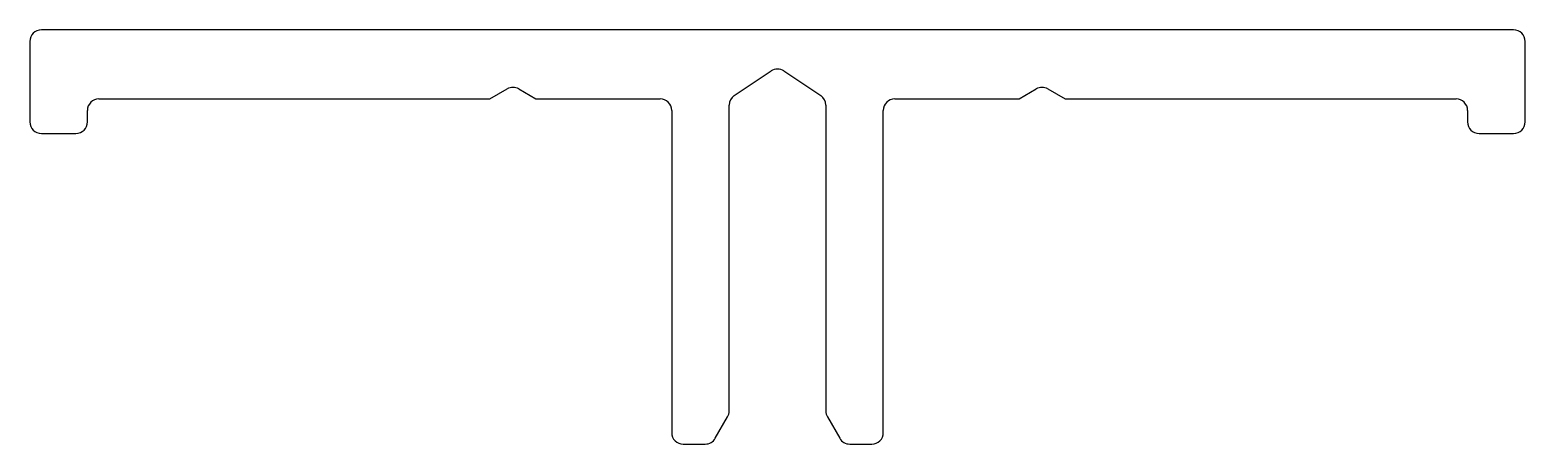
# Model space of a CAD drawing. Extents: x 2163.8 to 2228.8, y 1669.5 to 1687.5.
import ezdxf

# ---------------------------------------------------------------- set-up
doc = ezdxf.new("R2010")
doc.units = 0
doc.layers.get('0').update_dxf_attribs({"linetype": 'CONTINUOUS'})

msp = doc.modelspace()

# ---------------------------------------------------------------- linework, layer by layer
for p, q in [((2228.338, 1687.515), (2164.338, 1687.515)), ((2163.838, 1687.015), (2163.838, 1683.515)), ((2228.838, 1683.515), (2228.838, 1687.015)), ((2194.461, 1684.663), (2196.061, 1685.73)), ((2196.616, 1685.73), (2198.216, 1684.663)), ((2183.838, 1684.515), (2184.588, 1684.948)), ((2185.088, 1684.948), (2185.838, 1684.515)), ((2206.838, 1684.515), (2207.588, 1684.948)), ((2208.088, 1684.948), (2208.838, 1684.515)), ((2166.838, 1684.515), (2183.838, 1684.515)), ((2185.838, 1684.515), (2191.238, 1684.515)), ((2194.238, 1670.948), (2194.238, 1684.247)), ((2198.438, 1684.247), (2198.438, 1670.948)), ((2201.438, 1684.515), (2206.838, 1684.515)), ((2208.838, 1684.515), (2225.838, 1684.515)), ((2166.338, 1683.515), (2166.338, 1684.015)), ((2191.738, 1684.015), (2191.738, 1670.015)), ((2200.938, 1670.015), (2200.938, 1684.015)), ((2226.338, 1684.015), (2226.338, 1683.515)), ((2164.338, 1683.015), (2165.838, 1683.015)), ((2226.838, 1683.015), (2228.338, 1683.015)), ((2193.633, 1669.765), (2194.171, 1670.698)), ((2198.505, 1670.698), (2199.044, 1669.765)), ((2192.238, 1669.515), (2193.2, 1669.515)), ((2199.477, 1669.515), (2200.438, 1669.515))]:
    msp.add_line(p, q)
for centre, start, end in [((2164.338, 1687.015), 90, 180), ((2228.338, 1687.015), 0, 90), ((2196.338, 1685.314), 56.30977, 123.69023), ((2184.838, 1684.515), 60, 120), ((2207.838, 1684.515), 60, 120), ((2166.838, 1684.015), 90, 180), ((2191.238, 1684.015), 0, 90), ((2194.738, 1684.247), 123.69008, 180), ((2197.938, 1684.247), 0, 56.30992), ((2201.438, 1684.015), 90, 180), ((2225.838, 1684.015), 0, 90), ((2164.338, 1683.515), 180, 270), ((2165.838, 1683.515), 270, 0), ((2226.838, 1683.515), 180, 270), ((2228.338, 1683.515), 270, 0), ((2193.738, 1670.948), 330.0003, 0.00026), ((2198.938, 1670.948), 179.99984, 209.99982), ((2192.238, 1670.015), 180, 270), ((2200.438, 1670.015), 270, 0), ((2193.2, 1670.015), 270.00077, 330), ((2199.477, 1670.015), 210, 269.99923)]:
    msp.add_arc(centre, 0.5, start, end)

doc.saveas('drawing.dxf')
